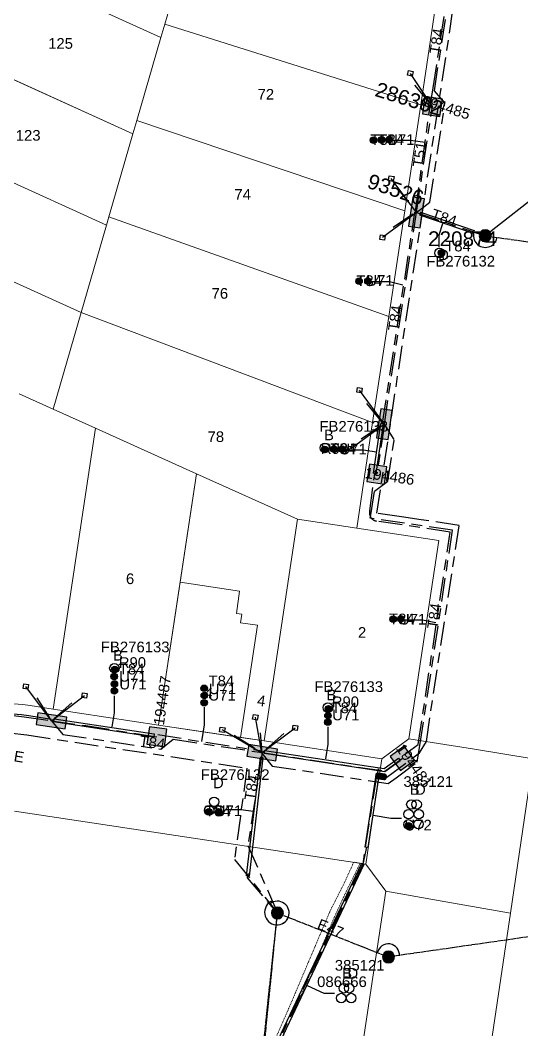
# Model space of a CAD drawing. Header units: metres. Extents: x 282960 to 285195, y 6134329 to 6136665.
# Drawn here: x 283693.9 to 283778.6, y 6135703 to 6135873.5 of the extents above; entities that cross this region are included whole.
import ezdxf
from ezdxf.enums import TextEntityAlignment as Align

# ---------------------------------------------------------------- set-up
doc = ezdxf.new("R2010")
doc.units = ezdxf.units.M
for name, pattern in [('Cable Exist OH', [1, 1, 0]), ('Cable Exist UG', [8.2, 4, -1.2, 1.8, -1.2]), ('DASHED', [0.75, 0.5, -0.25]), ('HIDDEN', [0.375, 0.25, -0.125]), ('HIDDEN2', [0.1875, 0.125, -0.0625])]:
    doc.linetypes.add(name, pattern=pattern)
doc.layers.get('0').update_dxf_attribs({"color": 6})
for name, color, linetype, lineweight in [('Cadastre Land Parcels_SP_EXT', 9, 'Continuous', 5), ('Cadastre Other Property_SP_EXT', 9, 'HIDDEN', 5), ('Cadastre Roads_SP_EXT', 9, 'Continuous', 5)]:
    doc.layers.add(name, color=color, linetype=linetype, lineweight=lineweight)
for name, color, linetype in [('Duct_SP_EXT', 7, 'Continuous'), ('Equip_HV_EXT', 7, 'Continuous'), ('Mains_HV_EXT', 7, 'Continuous'), ('Mains_LV_EXT', 7, 'Continuous'), ('Mains_LV_SL_EXT', 7, 'Continuous'), ('Notes_HV_MISC', 7, 'Continuous'), ('Services_SP_EXT', 7, 'Continuous'), ('SupportsOH_SP_TR_HV_LV_SL_EXT', 7, 'Continuous'), ('SupportsUG_SP_LV_EXT', 7, 'Continuous'), ('SupportsUG_SP_LV_SL_EXT', 7, 'Continuous'), ('Trench_SP_EXT', 7, 'Continuous')]:
    doc.layers.add(name, color=color, linetype=linetype)
doc.layers.add('UNKNOWN_FEATURES', color=1, linetype='DASHED', plot=False)
doc.styles.add('COLUMN_LABEL', font='arial.ttf')
doc.styles.add('iecARIAL', font='arial.ttf', dxfattribs={"height": 2})
doc.styles.add('POLE_LABEL', font='arial.ttf')
doc.styles.get("Standard").update_dxf_attribs({"font": 'arial.ttf'})

# ---------------------------------------------------------------- blocks, each defined once
blk = doc.blocks.new('COLUMN_EXT')
blk.add_hatch(color=256).paths.add_polyline_path([(-1.49, 1.48), (-1.49, -1.49), (1.48, -1.49), (1.48, 1.48)])
blk.add_lwpolyline([(-1.49, -1.49), (1.48, -1.49), (1.48, 1.48), (-1.49, 1.48)], close=True)
for tag, height, style, flags, p in [('ASSET_NUM', 2.5, 'COLUMN_LABEL', 8, (2, 2)), ('STRUCTURE_PLANT_NUMBER', 0.2, 'POLE_LABEL', 9, (1.81, 0.03)), ('STREET_CODE', 0.2, 'COLUMN_LABEL', 9, (1.81, -0.2))]:
    blk.add_attdef(tag, text='', height=height, dxfattribs=dict(style=style, flags=flags)).set_placement(p, align=Align.MIDDLE_LEFT)
at = {"flags": 9}
for tag, p in [('COLUMN_TYPE', (1.81, -0.4)), ('OWNED_BY', (1.81, -0.6)), ('STATE', (1.81, -0.8)), ('USAGE', (1.81, -1)), ('STREETNAME', (1.81, -1.6)), ('SUBURB', (1.81, -1.8)), ('LEGEND', (1.81, -1.2)), ('LOCATION', (1.81, -1.4)), ('NOTES', (1.81, -2))]:
    blk.add_attdef(tag, text='', height=0.2, dxfattribs=at).set_placement(p, align=Align.MIDDLE_LEFT)
at = {"flags": 1}
blk.add_attdef('Z', (1.81, -2.35), '', height=0.2, dxfattribs=at)
blk = doc.blocks.new('PILLAR_EXT')
blk.add_hatch(color=256).paths.add_polyline_path([(-2.475, 0.99), (-2.475, -0.99), (2.475, -0.99), (2.475, 0.99)])
blk.add_lwpolyline([(-2.475, -0.99), (2.475, -0.99), (2.475, 0.99), (-2.475, 0.99)], close=True)
at = {"style": 'iecARIAL', "flags": 8}
blk.add_attdef('ASSET_NUM', (1.5, 3.5), '', height=2.5, dxfattribs=at)
for tag, p, flags in [('OWNED_BY', (0, -0.2), 9), ('STATE', (0, -0.4), 9), ('SUPPORT_TYPE', (0, -0.6), 9), ('STREETNAME', (0, -1.8), 9), ('USAGE', (0, -0.8), 9), ('LEGEND', (0, -1), 9), ('LOCATION', (0, -1.2), 9), ('NOTES', (0, -1.4), 9), ('PARENT', (0, -1.6), 9), ('SUBURB', (0, -2), 1)]:
    blk.add_attdef(tag, p, '', height=0.2, dxfattribs=dict(flags=flags))
blk = doc.blocks.new('DUCT_EXT')
blk.add_circle((0, 0.8), 0.8)
at = {"flags": 1}
blk.add_attdef('Z', (0, 0), '', height=0.2, dxfattribs=at)
at = {"flags": 9}
for tag, p in [('DUCT_CODE', (0, 0)), ('XSECT_TYPE', (0, -0.2)), ('STATE', (0, -0.6)), ('FB_REFERENCE', (0, -0.4)), ('NOTES', (0, -0.8))]:
    blk.add_attdef(tag, text='', height=0.2, dxfattribs=at).set_placement(p, align=Align.MIDDLE_LEFT)
blk = doc.blocks.new('CCP_EXT')
at = {"flags": 9}
for tag, p in [('STATE', (0, -1.8)), ('LIFE_SUPPORT', (0, -1.6)), ('NOTES', (0, -2))]:
    blk.add_attdef(tag, text='', height=0.2, dxfattribs=at).set_placement(p, align=Align.MIDDLE_LEFT)
blk.add_wipeout([(0, 0.57), (0.57, 0), (0, -0.57), (-0.57, 0)])
blk.add_lwpolyline([(-0.57, 0), (0, 0.57), (0.57, 0), (0, -0.57), (-0.57, 0)])
at = {"flags": 1}
blk.add_attdef('Z', (0, 0), '', height=0.2, dxfattribs=at)
at = {"flags": 9}
for tag, p in [('CCP_TYPE', (0, 0)), ('CONSTRUCTED_VOLTAGE', (0, -0.2)), ('OPERATING_VOLTAGE', (0, -0.6)), ('ORIENTATION', (0, -0.8)), ('OWNED_BY', (0, -1)), ('NO_PHASES', (0, -0.4)), ('USAGE', (0, -1.2)), ('LEGEND', (0, -1.4))]:
    blk.add_attdef(tag, text='', height=0.2, dxfattribs=at).set_placement(p, align=Align.MIDDLE_LEFT)
blk = doc.blocks.new('POLE_EXT')
blk.add_hatch(color=256).paths.add_polyline_path([(-1, 0, 1), (1, 0, 1)])
blk.add_lwpolyline([(-1, 0, 1), (1, 0, 1)], format="xyb", close=True)
for tag, height, flags, p in [('pNumber', 2.5, 8, (-17.84, 2.07)), ('OWNED_BY', 0.2, 9, (1.35, -0.4)), ('SPECIAL_USE', 0.2, 9, (1.35, -0.8)), ('STATE', 0.2, 9, (1.35, -1)), ('cLV', 0.2, 9, (1.35, -1.4)), ('hDepth', 0.2, 9, (1.35, -1.6)), ('hDia', 0.2, 9, (1.35, -1.8)), ('PARENT', 0.2, 9, (1.35, -0.6)), ('USAGE', 0.2, 9, (1.35, -1.2)), ('cHV', 0.2, 9, (1.35, -2)), ('cLinedev', 0.2, 9, (1.35, -3.4)), ('LBRACKET', 0.2, 9, (1.35, -2.2)), ('LExisting', 0.2, 9, (1.35, -2.4)), ('LANTNUMBER', 0.2, 9, (1.35, -2.6)), ('LOther', 0.2, 9, (1.35, -2.8)), ('LRemove', 0.2, 9, (1.35, -3)), ('LEGEND', 0.2, 9, (1.35, -3.2)), ('pExisting', 0.2, 9, (1.35, -3.8)), ('pFooting', 0.2, 9, (1.35, -4.4)), ('pNew', 0.2, 9, (1.35, -4.6)), ('pRelocate', 0.2, 9, (1.35, -5)), ('pRemove', 0.2, 9, (1.35, -5.2)), ('LOCATION', 0.2, 9, (1.35, -3.6)), ('PFNUMBER', 0.2, 9, (1.35, -4)), ('NEWPFNUMBER', 0.2, 9, (1.35, -4.2)), ('pReplace', 0.2, 9, (1.35, -5.4)), ('pStay', 0.2, 9, (1.35, -5.6)), ('pType', 0.2, 9, (1.35, -5.8)), ('cspan', 0.2, 9, (1.35, -6)), ('STREETNAME', 0.2, 9, (1.35, -6.2)), ('SUBURB', 0.2, 9, (1.35, -6.4)), ('NOTES', 0.2, 9, (1.35, -6.6)), ('MAINTAINED_BY', 0.2, 9, (1.36, -6.81)), ('OPERATED_BY', 0.2, 9, (1.36, -7.01))]:
    blk.add_attdef(tag, text='', height=height, dxfattribs=dict(flags=flags)).set_placement(p, align=Align.MIDDLE_LEFT)
at = {"style": 'POLE_LABEL'}
for tag, height, flags, p in [('ASSET_NUM', 2.5, 8, (2, 2)), ('STRUCTURE_PLANT_NUMBER', 0.2, 9, (1.35, 0.03)), ('STREET_CODE', 0.2, 9, (1.35, -0.2))]:
    blk.add_attdef(tag, text='', height=height, dxfattribs=dict(at, flags=flags)).set_placement(p, align=Align.MIDDLE_LEFT)
at = {"flags": 1}
blk.add_attdef('Z', (1.35, -7.33), '', height=0.2, dxfattribs=at)
blk = doc.blocks.new('HV_STJ_EXT')
h = blk.add_hatch(color=256)
edge = h.paths.add_edge_path()
edge.add_ellipse((-0.59, 0.13), major_axis=(0.226, 0.226), ratio=1, start_angle=45, end_angle=135)
edge.add_line((-0.91, 0.13), (-0.91, -0.13))
edge.add_ellipse((-0.59, -0.13), major_axis=(0.226, 0.226), ratio=1, start_angle=135, end_angle=225)
edge.add_line((-0.59, -0.45), (0.59, -0.45))
edge.add_ellipse((0.59, -0.13), major_axis=(-0.226, 0.226), ratio=1, start_angle=135, end_angle=225)
edge.add_line((0.91, -0.13), (0.91, 0.13))
edge.add_ellipse((0.59, 0.13), major_axis=(-0.226, 0.226), ratio=1, start_angle=225, end_angle=315)
edge.add_line((0.59, 0.45), (-0.59, 0.45))
blk.add_lwpolyline([(-0.91, 0.13), (-0.91, -0.13, 0.414214), (-0.59, -0.45), (0.59, -0.45, 0.414214), (0.91, -0.13), (0.91, 0.13, 0.414214), (0.59, 0.45), (-0.59, 0.45, 0.414214)], format="xyb", close=True)
for tag, flags, p in [('ORIENTATION', 9, (1.5, 0)), ('Z', 1, (1.5, -0.8)), ('USAGE', 9, (1.5, -0.2)), ('LEGEND', 9, (1.5, -0.4)), ('NOTES', 9, (1.5, -0.6))]:
    blk.add_attdef(tag, text='', height=0.2, dxfattribs=dict(flags=flags)).set_placement(p, align=Align.MIDDLE_LEFT)
blk = doc.blocks.new('CABLE_LARGE_EXT')
h = blk.add_hatch(color=256)
edge = h.paths.add_edge_path()
edge.add_arc((0, 0.55), 0.55, 0, 360)
blk.add_circle((0, 0.55), 0.55)
at = {"flags": 1}
blk.add_attdef('Z', (0, 0), '', height=0.2, dxfattribs=at)
at = {"flags": 9}
for tag, p in [('COND_CODE', (0, 0)), ('STATE', (0, -0.4)), ('XSECT_SIZE', (0, -0.6)), ('FB_REFERENCE', (0, -0.2)), ('NOTES', (0, -0.8))]:
    blk.add_attdef(tag, text='', height=0.2, dxfattribs=at).set_placement(p, align=Align.MIDDLE_LEFT)
blk = doc.blocks.new('*U138')
blk.add_hatch(color=256).paths.add_polyline_path([(-0.63, 0.18), (0.63, -0.18), (1.14, 4.04)])
for p, q in [((-0.63, 0.18), (1.14, 4.04)), ((1.14, 4.04), (0.63, -0.18)), ((-0.63, 0.18), (0.63, -0.18))]:
    blk.add_line(p, q)
at = {"color": 250}
blk.add_wipeout([(-61.37, 21.8), (-42.29, 88.84), (89.43, 51.43), (70.35, -15.61)], dxfattribs=at)

msp = doc.modelspace()

# ---------------------------------------------------------------- linework, layer by layer
at = {"layer": 'Cadastre Land Parcels_SP_EXT', "linetype": 'Continuous'}
for p, q in [((283712.96, 6135854.32), (283671, 6135873.33)), ((283718.32, 6135872.8), (283717.67, 6135870.54)), ((283761.53, 6135859.18), (283718.32, 6135872.8)), ((283717.67, 6135870.54), (283713.61, 6135856.54)), ((283708.49, 6135838.9), (283664.44, 6135858.86)), ((283664.44, 6135858.86), (283708.49, 6135838.9)), ((283758.83, 6135841.3), (283761.53, 6135859.18)), ((283713.61, 6135856.54), (283712.96, 6135854.32)), ((283758.83, 6135841.3), (283713.61, 6135856.54)), ((283713.61, 6135856.54), (283758.83, 6135841.3)), ((283712.96, 6135854.32), (283708.89, 6135840.29)), ((283708.89, 6135840.29), (283712.96, 6135854.32)), ((283712.96, 6135854.32), (283712.96, 6135854.32)), ((283658.18, 6135845.03), (283704.2, 6135824.11)), ((283704.2, 6135824.11), (283658.18, 6135845.03)), ((283756.13, 6135823.42), (283758.83, 6135841.3)), ((283758.83, 6135841.3), (283758.83, 6135841.3)), ((283704.2, 6135824.11), (283708.49, 6135838.9)), ((283708.49, 6135838.9), (283704.2, 6135824.11)), ((283708.89, 6135840.29), (283708.49, 6135838.9)), ((283708.49, 6135838.9), (283708.89, 6135840.29)), ((283708.49, 6135838.9), (283708.49, 6135838.9)), ((283708.89, 6135840.29), (283756.13, 6135823.42)), ((283756.13, 6135823.42), (283708.89, 6135840.29)), ((283699.47, 6135807.8), (283704.2, 6135824.11)), ((283704.2, 6135824.11), (283699.47, 6135807.8)), ((283704.2, 6135824.11), (283753.42, 6135805.54)), ((283704.2, 6135824.11), (283704.2, 6135824.11)), ((283753.42, 6135805.54), (283704.2, 6135824.11)), ((283753.42, 6135805.54), (283756.13, 6135823.42)), ((283756.13, 6135823.42), (283756.13, 6135823.42)), ((283756.13, 6135823.42), (283756.13, 6135823.42)), ((283699.47, 6135807.8), (283693.75, 6135810.38)), ((283693.75, 6135810.38), (283699.47, 6135807.8)), ((283706.64, 6135804.57), (283699.47, 6135807.8)), ((283699.47, 6135807.8), (283699.47, 6135807.8)), ((283699.47, 6135807.8), (283706.64, 6135804.57)), ((283750.73, 6135787.69), (283753.42, 6135805.54)), ((283753.42, 6135805.54), (283753.42, 6135805.54)), ((283699.47, 6135757.14), (283706.64, 6135804.57)), ((283706.64, 6135804.57), (283699.47, 6135757.14)), ((283706.64, 6135804.57), (283723.69, 6135796.88)), ((283723.69, 6135796.88), (283706.64, 6135804.57)), ((283717.28, 6135754.46), (283723.69, 6135796.88)), ((283723.69, 6135796.88), (283720.92, 6135778.56)), ((283740.73, 6135789.2), (283723.69, 6135796.88)), ((283723.69, 6135796.88), (283740.73, 6135789.2)), ((283723.69, 6135796.88), (283723.69, 6135796.88)), ((283735.08, 6135751.77), (283740.73, 6135789.2)), ((283740.73, 6135789.2), (283735.08, 6135751.77)), ((283740.73, 6135789.2), (283740.73, 6135789.2)), ((283750.73, 6135787.69), (283740.73, 6135789.2)), ((283740.73, 6135789.2), (283750.73, 6135787.69)), ((283764.59, 6135785.6), (283750.73, 6135787.69)), ((283750.73, 6135787.69), (283750.73, 6135787.69)), ((283759.53, 6135752.14), (283764.59, 6135785.6)), ((283720.92, 6135778.56), (283717.28, 6135754.46)), ((283720.92, 6135778.56), (283730.95, 6135777.09)), ((283730.95, 6135777.09), (283720.92, 6135778.56)), ((283730.95, 6135777.09), (283730.45, 6135773.3)), ((283730.45, 6135773.3), (283730.95, 6135777.09)), ((283730.45, 6135773.3), (283731.31, 6135773.17)), ((283731.31, 6135773.17), (283730.45, 6135773.3)), ((283731.31, 6135773.17), (283731.1, 6135771.74)), ((283731.1, 6135771.74), (283731.31, 6135773.17)), ((283731.1, 6135771.74), (283733.99, 6135771.32)), ((283733.99, 6135771.32), (283731.1, 6135771.74)), ((283733.99, 6135771.32), (283731.12, 6135752.37)), ((283731.12, 6135752.37), (283733.99, 6135771.32)), ((283733.99, 6135771.32), (283733.99, 6135771.32)), ((283692.01, 6135758.12), (283694.36, 6135757.9)), ((283694.36, 6135757.9), (283695.62, 6135757.73)), ((283695.62, 6135757.73), (283699.47, 6135757.14)), ((283699.47, 6135757.14), (283717.28, 6135754.46)), ((283717.28, 6135754.46), (283731.12, 6135752.37)), ((283731.12, 6135752.37), (283735.08, 6135751.77)), ((283754.96, 6135748.77), (283759.53, 6135752.14)), ((283735.08, 6135751.77), (283754.96, 6135748.77)), ((283780.54, 6135748.76), (283776.67, 6135722.66)), ((283752.27, 6135730.96), (283692.93, 6135739.92)), ((283752.27, 6135730.96), (283692.93, 6135739.92)), ((283755.64, 6135726.39), (283752.27, 6135730.96)), ((283755.64, 6135726.39), (283752.27, 6135730.96)), ((283748.18, 6135676.99), (283755.64, 6135726.39)), ((283748.18, 6135676.99), (283755.64, 6135726.39)), ((283776.67, 6135722.66), (283772.56, 6135694.98))]:
    msp.add_line(p, q, dxfattribs=at)
for points in [[(283717.67, 6135870.54), (283718.32, 6135872.8), (283722.65, 6135887.72), (283685.2, 6135904.68), (283677.9, 6135888.56), (283717.67, 6135870.54)], [(283712.96, 6135854.32), (283713.61, 6135856.54), (283717.67, 6135870.54), (283677.9, 6135888.56), (283671, 6135873.33), (283712.96, 6135854.32)], [(283764.23, 6135877.06), (283723.04, 6135889.05), (283722.65, 6135887.72), (283718.32, 6135872.8), (283761.53, 6135859.18), (283764.23, 6135877.06)]]:
    msp.add_lwpolyline(points, close=True, dxfattribs=at)
at = {"layer": 'Cadastre Other Property_SP_EXT', "linetype": 'HIDDEN2'}
for p, q in [((283750.23, 6135731.3), (283748.79, 6135728.1)), ((283748.95, 6135726.33), (283751.32, 6135731.11)), ((283750.66, 6135731.23), (283750.23, 6135731.3)), ((283751.32, 6135731.11), (283750.66, 6135731.23)), ((283751.32, 6135731.11), (283751.32, 6135731.11)), ((283748.79, 6135728.1), (283746.26, 6135723.09)), ((283746.99, 6135722.09), (283748.95, 6135726.33)), ((283746.26, 6135723.09), (283743.2, 6135715.89)), ((283745.76, 6135719.18), (283746.99, 6135722.09)), ((283744.5, 6135716.25), (283745.76, 6135719.18)), ((283741.88, 6135710.09), (283744.5, 6135716.25)), ((283743.2, 6135715.89), (283739.23, 6135706.52)), ((283737.88, 6135700.86), (283741.88, 6135710.09)), ((283739.23, 6135706.52), (283735.82, 6135698.78))]:
    msp.add_line(p, q, dxfattribs=at)
at = {"layer": 'Cadastre Roads_SP_EXT', "linetype": 'Continuous'}
for p, q in [((283764.23, 6135877.06), (283761.53, 6135859.18)), ((283761.53, 6135859.18), (283758.83, 6135841.3)), ((283756.13, 6135823.42), (283753.42, 6135805.54)), ((283750.73, 6135787.69), (283764.59, 6135785.6)), ((283764.59, 6135785.6), (283759.53, 6135752.14)), ((283694.36, 6135757.9), (283692.01, 6135758.12)), ((283695.62, 6135757.73), (283694.36, 6135757.9)), ((283699.47, 6135757.14), (283695.62, 6135757.73)), ((283717.28, 6135754.46), (283699.47, 6135757.14)), ((283759.53, 6135752.14), (283770.6, 6135750.36)), ((283754.96, 6135748.77), (283735.08, 6135751.77)), ((283770.6, 6135750.36), (283780.54, 6135748.76)), ((283753.53, 6135739.32), (283754.96, 6135748.77)), ((283692.93, 6135739.92), (283752.27, 6135730.96)), ((283752.27, 6135730.96), (283753.53, 6135739.32)), ((283755.65, 6135726.39), (283748.18, 6135676.98)), ((283766.71, 6135724.43), (283755.65, 6135726.39)), ((283776.67, 6135722.66), (283766.71, 6135724.43)), ((283772.56, 6135694.98), (283776.67, 6135722.66))]:
    msp.add_line(p, q, dxfattribs=at)
at = {"layer": 'Duct_SP_EXT', "linetype": 'Continuous'}
for p, q in [((283761.49, 6135841.06), (283761.34, 6135840.6)), ((283770.54, 6135837.98), (283770.39, 6135837.52)), ((283754.81, 6135805.39), (283755.28, 6135805.32)), ((283753.56, 6135796.98), (283754.03, 6135796.91)), ((283699.63, 6135755.52), (283699.55, 6135755.04)), ((283716.54, 6135752.95), (283716.47, 6135752.47)), ((283735.19, 6135750.15), (283735.12, 6135749.68)), ((283734.89, 6135748.95), (283734.41, 6135749)), ((283757.78, 6135748.84), (283758.05, 6135748.44)), ((283754.44, 6135745.91), (283753.96, 6135745.98)), ((283752.61, 6135733.78), (283752.13, 6135733.85)), ((283751.95, 6135730.88), (283751.52, 6135731.08)), ((283732.57, 6135728.96), (283732.09, 6135729.01))]:
    msp.add_line(p, q, dxfattribs=at)
at = {"layer": 'Duct_SP_EXT'}
for p, q in [((283761.34, 6135840.6), (283770.39, 6135837.52)), ((283761.49, 6135841.06), (283770.54, 6135837.98)), ((283764.67, 6135837.22), (283765.28, 6135839.18)), ((283764.67, 6135835.15), (283764.67, 6135837.22)), ((283753.32, 6135829.36), (283756.28, 6135829.36)), ((283756.28, 6135829.36), (283758.53, 6135828.81)), ((283753.56, 6135796.98), (283754.81, 6135805.39)), ((283754.03, 6135796.91), (283755.28, 6135805.32)), ((283751.84, 6135800.94), (283754.05, 6135800.62)), ((283758.81, 6135772.25), (283761.83, 6135772.25)), ((283761.83, 6135772.25), (283764.07, 6135771.75)), ((283709.78, 6135759.39), (283709.78, 6135756.52)), ((283724.97, 6135757.47), (283724.97, 6135754.51)), ((283699.63, 6135755.52), (283716.54, 6135752.95)), ((283709.78, 6135756.52), (283709.4, 6135754.13)), ((283699.55, 6135755.04), (283716.47, 6135752.47)), ((283724.97, 6135754.51), (283724.53, 6135751.68)), ((283745.83, 6135754.17), (283745.83, 6135751.22)), ((283735.19, 6135750.15), (283755.38, 6135747.13)), ((283745.83, 6135751.22), (283745.44, 6135748.72)), ((283734.41, 6135749), (283732.09, 6135729.01)), ((283734.89, 6135748.95), (283732.57, 6135728.96)), ((283735.12, 6135749.68), (283755.5, 6135746.63)), ((283755.38, 6135747.13), (283757.78, 6135748.84)), ((283755.5, 6135746.63), (283758.05, 6135748.44)), ((283753.96, 6135745.98), (283752.13, 6135733.85)), ((283754.44, 6135745.91), (283752.61, 6135733.78)), ((283728.57, 6135740.18), (283731.23, 6135740.18)), ((283731.23, 6135740.18), (283733.25, 6135739.93)), ((283756.5, 6135738.66), (283753.51, 6135739.18)), ((283758.28, 6135738.66), (283756.5, 6135738.66)), ((283751.52, 6135731.08), (283734.98, 6135696.14)), ((283751.95, 6135730.88), (283735.42, 6135695.94)), ((283745.21, 6135709.13), (283742.44, 6135710.44)), ((283746.99, 6135709.13), (283745.21, 6135709.13))]:
    msp.add_line(p, q, dxfattribs=at)
msp.add_lwpolyline([(283756.81, 6135853.23), (283759.84, 6135853.23), (283762.28, 6135852.89)], dxfattribs=at)
at = {"layer": 'Mains_HV_EXT', "linetype": 'Cable Exist UG'}
for p, q in [((283758.3, 6135789.62), (283754.15, 6135790.23)), ((283761.61, 6135789.13), (283758.3, 6135789.62)), ((283758.3, 6135789.62), (283758.3, 6135789.62)), ((283768.04, 6135788.18), (283761.61, 6135789.13)), ((283762.49, 6135751.7), (283768.04, 6135788.18)), ((283692.06, 6135753.14), (283695.02, 6135752.79)), ((283761.33, 6135749.74), (283762.49, 6135751.7)), ((283762.49, 6135751.7), (283762.49, 6135751.7)), ((283755.79, 6135745.63), (283761.33, 6135749.74)), ((283732.18, 6135747.18), (283730.1, 6135731.76)), ((283754.06, 6135745.89), (283751.74, 6135730.98)), ((283754.82, 6135745.78), (283754.06, 6135745.89)), ((283754.82, 6135745.78), (283755.79, 6135745.63)), ((283730.1, 6135731.76), (283737.35, 6135722.72)), ((283751.74, 6135730.98), (283734.61, 6135694.9))]:
    msp.add_line(p, q, dxfattribs=at)
at = {"layer": 'Mains_HV_EXT', "linetype": 'Cable Exist OH'}
msp.add_line((283734.61, 6135694.9), (283737.35, 6135722.77), dxfattribs=at)
at = {"layer": 'Mains_HV_EXT', "linetype": 'Continuous'}
msp.add_arc((283737.33, 6135722.72), 1.99, 264.6188, 128.2418, dxfattribs=at)
at = {"layer": 'Mains_LV_EXT', "linetype": 'Cable Exist UG'}
for p, q in [((283763.85, 6135861.54), (283768.93, 6135894.74)), ((283765.62, 6135859.51), (283763.85, 6135861.54)), ((283763.09, 6135842.75), (283765.62, 6135859.51)), ((283760.81, 6135841.03), (283763.51, 6135858.9)), ((283760.81, 6135841.03), (283763.09, 6135842.75)), ((283760.81, 6135841.03), (283772.43, 6135837.08)), ((283757.04, 6135802.65), (283755.4, 6135805.28)), ((283755.99, 6135795.66), (283757.04, 6135802.65)), ((283753.72, 6135793.96), (283755.99, 6135795.66)), ((283755.99, 6135795.66), (283755.99, 6135795.66)), ((283753.1, 6135789.95), (283753.72, 6135793.96)), ((283753.01, 6135789.38), (283753.1, 6135789.95)), ((283766.92, 6135787.37), (283753.01, 6135789.38)), ((283753.1, 6135789.95), (283753.1, 6135789.95)), ((283761.39, 6135751), (283766.92, 6135787.37)), ((283692.26, 6135756.11), (283694.6, 6135755.86)), ((283694.6, 6135755.86), (283699.2, 6135755.17)), ((283699.2, 6135755.17), (283701.11, 6135752.88)), ((283701.11, 6135752.88), (283717.65, 6135750.37)), ((283717.65, 6135750.37), (283719.76, 6135752.07)), ((283761.17, 6135749.57), (283761.39, 6135751)), ((283734.78, 6135749.8), (283732.35, 6135734.13)), ((283734.74, 6135749.68), (283736.43, 6135747.53)), ((283760.93, 6135748.19), (283761.17, 6135749.57)), ((283761.17, 6135749.57), (283761.17, 6135749.57)), ((283736.43, 6135747.53), (283736.43, 6135747.53)), ((283736.43, 6135747.53), (283756.04, 6135744.57)), ((283757.37, 6135745.56), (283760.93, 6135748.19)), ((283756.04, 6135744.57), (283757.37, 6135745.56)), ((283757.37, 6135745.56), (283757.37, 6135745.56)), ((283732.35, 6135734.13), (283737.35, 6135722.72))]:
    msp.add_line(p, q, dxfattribs=at)
at = {"layer": 'Mains_LV_EXT', "linetype": 'Cable Exist OH'}
for p, q in [((283772.43, 6135837.08), (283821.9, 6135830.12)), ((283737.28, 6135722.64), (283734.41, 6135695.1)), ((283737.35, 6135722.72), (283756.1, 6135715.27)), ((283756.04, 6135715.34), (283789.44, 6135720.13))]:
    msp.add_line(p, q, dxfattribs=at)
at = {"layer": 'Mains_LV_EXT', "linetype": 'Continuous'}
for centre, radius, start, end in [((283772.44, 6135837.13), 2.01, 162.5138, 346.9764), ((283737.28, 6135722.82), 2.1, 112.9291, 264.6689), ((283737.32, 6135722.75), 2.03, 265.0891, 337.7987), ((283756.07, 6135715.62), 1.88, 355.3056, 167.8526)]:
    msp.add_arc(centre, radius, start, end, dxfattribs=at)
at = {"layer": 'Mains_LV_SL_EXT', "linetype": 'Cable Exist UG'}
for p, q in [((283755.4, 6135805.28), (283754.15, 6135796.83)), ((283699.2, 6135755.17), (283705.01, 6135754.36)), ((283705.01, 6135754.36), (283717, 6135752.48)), ((283734.78, 6135749.8), (283755.49, 6135746.68)), ((283755.49, 6135746.68), (283758.43, 6135748.83))]:
    msp.add_line(p, q, dxfattribs=at)
at = {"layer": 'Services_SP_EXT'}
msp.add_line((283799.6, 6135858.46), (283772.43, 6135837.08), dxfattribs=at)
at = {"layer": 'Trench_SP_EXT', "linetype": 'Cable Exist UG'}
for p, q in [((283760.64, 6135841.25), (283763.14, 6135858.95)), ((283757.69, 6135844.99), (283760.81, 6135841.03)), ((283756.89, 6135838.56), (283760.56, 6135841.04)), ((283760.81, 6135841.03), (283761.56, 6135840.78)), ((283770.23, 6135837.83), (283772.43, 6135837.08)), ((283752.39, 6135808.73), (283755.21, 6135805.28)), ((283751.49, 6135802.8), (283755.34, 6135805.37)), ((283752.95, 6135790.63), (283753.79, 6135796.94)), ((283752.95, 6135790.63), (283752.95, 6135790.63)), ((283766.52, 6135787.02), (283754.05, 6135788.91)), ((283754.05, 6135788.91), (283754.05, 6135788.91)), ((283761.11, 6135751.19), (283766.52, 6135787.02)), ((283696.73, 6135759.07), (283699.2, 6135755.17)), ((283702.66, 6135758.18), (283699.2, 6135755.17)), ((283691.9, 6135756.43), (283694.16, 6135756.21)), ((283694.16, 6135756.21), (283695.38, 6135756.05)), ((283695.38, 6135756.05), (283699.22, 6135755.46)), ((283730.06, 6135752.75), (283734.78, 6135749.8)), ((283734.78, 6135749.8), (283734.49, 6135753.14)), ((283738.45, 6135753.02), (283734.78, 6135749.8)), ((283758.63, 6135749.36), (283761.11, 6135751.19)), ((283734.78, 6135749.8), (283734.61, 6135748.66)), ((283754.2, 6135745.95), (283754.39, 6135747.06)), ((283752.37, 6135733.82), (283751.74, 6135730.98)), ((283732.38, 6135729.4), (283732.26, 6135728.64)), ((283732.26, 6135728.64), (283737.34, 6135722.66))]:
    msp.add_line(p, q, dxfattribs=at)
for points in [[(283763.14, 6135858.95), (283763.64, 6135862.06), (283766.18, 6135878.67), (283768.59, 6135894.7)], [(283760.51, 6135862.52), (283763.51, 6135858.9)]]:
    msp.add_lwpolyline(points, dxfattribs=at)
msp.add_arc((283754.26, 6135790.26), 1.37, 164.2526, 260.9772, dxfattribs=at)

# ---------------------------------------------------------------- block references
at = {"layer": 'Duct_SP_EXT'}
for name, p in [('CABLE_LARGE_EXT', (283753.58, 6135852.69)), ('CABLE_LARGE_EXT', (283754.93, 6135852.73)), ('CABLE_LARGE_EXT', (283756.21, 6135852.77)), ('DUCT_EXT', (283764.7, 6135833.37)), ('CABLE_LARGE_EXT', (283765.05, 6135833.64)), ('CABLE_LARGE_EXT', (283751.12, 6135828.85)), ('CABLE_LARGE_EXT', (283752.63, 6135828.87)), ('DUCT_EXT', (283745.37, 6135800.45)), ('CABLE_LARGE_EXT', (283745.37, 6135800.45)), ('CABLE_LARGE_EXT', (283746.89, 6135800.51)), ('CABLE_LARGE_EXT', (283756.9, 6135771.77)), ('CABLE_LARGE_EXT', (283758.16, 6135771.82)), ('DUCT_EXT', (283709.82, 6135763.25)), ('CABLE_LARGE_EXT', (283709.9, 6135763.31)), ('CABLE_LARGE_EXT', (283709.77, 6135762.1)), ('CABLE_LARGE_EXT', (283709.81, 6135759.68)), ('CABLE_LARGE_EXT', (283709.82, 6135760.84)), ('CABLE_LARGE_EXT', (283724.97, 6135760.11)), ('CABLE_LARGE_EXT', (283724.99, 6135757.68)), ('CABLE_LARGE_EXT', (283725, 6135758.89)), ('DUCT_EXT', (283745.88, 6135756.59)), ('CABLE_LARGE_EXT', (283745.95, 6135756.64)), ('CABLE_LARGE_EXT', (283745.86, 6135754.38)), ('CABLE_LARGE_EXT', (283745.88, 6135755.49)), ('DUCT_EXT', (283726.65, 6135740.7)), ('DUCT_EXT', (283759.96, 6135740.24)), ('DUCT_EXT', (283760.85, 6135740.24)), ('DUCT_EXT', (283725.81, 6135739.25)), ('CABLE_LARGE_EXT', (283725.78, 6135739.25)), ('DUCT_EXT', (283727.48, 6135739.27)), ('CABLE_LARGE_EXT', (283727.48, 6135739.27)), ('DUCT_EXT', (283759.5, 6135738.59)), ('DUCT_EXT', (283761.2, 6135738.59)), ('DUCT_EXT', (283759.46, 6135736.88)), ('DUCT_EXT', (283761.16, 6135736.93)), ('CABLE_LARGE_EXT', (283759.46, 6135736.88)), ('DUCT_EXT', (283748.56, 6135709.2)), ('DUCT_EXT', (283749.46, 6135709.2)), ('DUCT_EXT', (283748.11, 6135707.55)), ('DUCT_EXT', (283749.81, 6135707.55))]:
    msp.add_blockref(name, p, dxfattribs=at)
at = {"layer": 'Equip_HV_EXT', "rotation": 171.4051653372951}
msp.add_blockref('HV_STJ_EXT', (283754.82, 6135745.78), dxfattribs=at)
at = {"layer": 'Services_SP_EXT', "rotation": 306.3726409845967}
msp.add_blockref('CCP_EXT', (283694.87, 6135760.96), dxfattribs=at)
at = {"layer": 'SupportsOH_SP_TR_HV_LV_SL_EXT'}
ref = msp.add_blockref('POLE_EXT', (283772.43, 6135837.08), dxfattribs=at)
ref.add_attrib('ASSET_NUM', '220874', dxfattribs={"layer": '0', "height": 2.5, "style": 'POLE_LABEL'}).set_placement((283774.43, 6135837.83), align=Align.TOP_RIGHT)
for p in [(283737.35, 6135722.72), (283756.1, 6135715.27)]:
    msp.add_blockref('POLE_EXT', p, dxfattribs=at)
at = {"layer": 'SupportsUG_SP_LV_EXT'}
ref = msp.add_blockref('PILLAR_EXT', (283760.81, 6135841.03), dxfattribs=dict(at, rotation=261.6544334893943))
ref.add_attrib('ASSET_NUM', '93526', dxfattribs={"layer": '0', "height": 2.5, "rotation": 341.4604, "style": 'iecARIAL'}).set_placement((283762.31, 6135844.53), align=Align.TOP_RIGHT)
for p, rotation in [((283755.4, 6135805.28), 261.6486119978606), ((283699.2, 6135755.17), 351.3651969511423), ((283734.78, 6135749.8), 350.6980178227129)]:
    msp.add_blockref('PILLAR_EXT', p, dxfattribs=dict(at, rotation=rotation))
at = {"layer": 'SupportsUG_SP_LV_SL_EXT'}
ref = msp.add_blockref('COLUMN_EXT', (283763.51, 6135858.9), dxfattribs=dict(at, rotation=261.6427070449532))
ref.add_attrib('ASSET_NUM', '286362', dxfattribs={"layer": '0', "height": 2.5, "rotation": 342.7058, "style": 'COLUMN_LABEL'}).set_placement((283765.51, 6135859.65), align=Align.TOP_RIGHT)
for p, rotation in [((283754.15, 6135796.83), 261.5860095231704), ((283717, 6135752.48), 171.4217527914593), ((283758.43, 6135748.83), 216.3843519430153)]:
    msp.add_blockref('COLUMN_EXT', p, dxfattribs=dict(at, rotation=rotation))

# ---------------------------------------------------------------- texts
at = {"layer": 'Cadastre Land Parcels_SP_EXT'}
for s, p in [('125', (283698.63, 6135868.66)), ('72', (283733.99, 6135860.07)), ('123', (283693.16, 6135853.14)), ('74', (283730.08, 6135843.17)), ('76', (283726.23, 6135826.45)), ('78', (283725.55, 6135802.25)), ('6', (283711.77, 6135778.26)), ('2', (283750.94, 6135769.19))]:
    msp.add_text(s, height=1.8, dxfattribs=at).set_placement(p)
for rotation, p in [(351.7813, (283724.91, 6135759.1)), (351.761, (283733.81, 6135757.76))]:
    msp.add_text('4', height=1.8, rotation=rotation, dxfattribs=at).set_placement(p)
at = {"layer": 'Cadastre Other Property_SP_EXT'}
msp.add_text('086666', height=1.8, dxfattribs=at).set_placement((283744.05, 6135710.21))
at = {"layer": 'Cadastre Roads_SP_EXT'}
msp.add_text('REGELIA PDE', height=1.8, rotation=350.6612, dxfattribs=at).set_placement((283677.85, 6135750.8))
at = {"layer": 'Duct_SP_EXT'}
for s, p in [('T51', (283753.04, 6135852.41)), ('T84', (283754.39, 6135852.41)), ('U71', (283755.88, 6135852.43)), ('T84', (283765.67, 6135834.44)), ('FB276132', (283762.49, 6135831.89)), ('D', (283764.47, 6135832.95)), ('T84', (283750.66, 6135828.58)), ('U71', (283752.35, 6135828.64)), ('FB276133', (283744.43, 6135804)), ('B', (283745.2, 6135802.54)), ('T84', (283756.18, 6135771.47)), ('U71', (283757.86, 6135771.43)), ('FB276133', (283707.53, 6135766.74)), ('B', (283709.58, 6135765.34)), ('R90', (283710.55, 6135764.11)), ('T84', (283710.56, 6135763)), ('U71', (283710.63, 6135761.78)), ('U71', (283710.65, 6135760.47)), ('T84', (283725.71, 6135761.01)), ('U71', (283725.71, 6135758.58)), ('U71', (283725.75, 6135759.67)), ('FB276133', (283743.58, 6135760.04)), ('B', (283745.63, 6135758.64)), ('R90', (283746.51, 6135757.48)), ('T84', (283746.47, 6135756.46)), ('U71', (283746.59, 6135755.25)), ('FB276132', (283724.41, 6135745.18)), ('D', (283726.46, 6135743.78)), ('385121', (283758.63, 6135744.01)), ('B', (283759.67, 6135742.67)), ('D', (283760.57, 6135742.67)), ('T84', (283725.14, 6135739.03)), ('U71', (283726.78, 6135739.07)), ('U72', (283758.79, 6135736.65)), ('385121', (283747.04, 6135712.98)), ('B', (283748.27, 6135711.63)), ('D', (283749.17, 6135711.63))]:
    msp.add_text(s, height=1.8, dxfattribs=at).set_placement(p)
at = {"layer": 'Mains_LV_EXT'}
for s, rotation, p in [('T84', 81.5052, (283764.78, 6135867.67)), ('T51', 81.5915, (283761.94, 6135848.55)), ('T84', 341.3639, (283763.14, 6135839.99)), ('T84', 81.5905, (283757.77, 6135820.9)), ('T84', 81.5787, (283764.38, 6135770.59)), ('T84', 351.5598, (283713.96, 6135750.93)), ('T84', 80.8969, (283733.52, 6135741.62)), ('E47', 338.3607, (283743.9, 6135720.1))]:
    msp.add_text(s, height=1.8, rotation=rotation, dxfattribs=at).set_placement(p)
at = {"layer": 'UNKNOWN_FEATURES'}
for s, rotation, p in [('194485', 342.6576, (283761.53, 6135859.18)), ('194486', 351.6883, (283752.03, 6135796.18)), ('194487', 81.5993, (283718.17, 6135754.32)), ('194481', 305.6207, (283757.27, 6135750.47))]:
    msp.add_text(s, height=1.8, rotation=rotation, dxfattribs=at).set_placement(p)

# ---------------------------------------------------------------- next in the draw order: linework, layer by layer
at = {"layer": 'Services_SP_EXT'}
msp.add_line((283699.2, 6135755.17), (283694.87, 6135760.96), dxfattribs=at)

# ---------------------------------------------------------------- next in the draw order: block references
at = {"layer": 'Notes_HV_MISC'}
msp.add_blockref('*U138', (283731.72, 6135625.9), dxfattribs=at)
at = {"layer": 'Services_SP_EXT'}
for p, rotation in [((283759.8, 6135864.51), 303.5889714623329), ((283756.57, 6135846.73), 306.5564632650393), ((283755.07, 6135836.8), 36.5947171900763), ((283751.2, 6135810.99), 307.5270370016846), ((283749.73, 6135801.1), 37.41748492240888), ((283704.76, 6135759.45), 216.4425218622549), ((283733.62, 6135755.77), 305.1341929326662), ((283728.04, 6135753.65), 306.5017789458423), ((283740.35, 6135753.97), 215.8705615187035)]:
    msp.add_blockref('CCP_EXT', p, dxfattribs=dict(at, rotation=rotation))

# ---------------------------------------------------------------- next in the draw order: linework, layer by layer
at = {"layer": 'Cadastre Roads_SP_EXT', "linetype": 'Continuous'}
for p, q in [((283758.83, 6135841.3), (283756.13, 6135823.42)), ((283753.42, 6135805.54), (283750.73, 6135787.69)), ((283735.08, 6135751.77), (283717.28, 6135754.46))]:
    msp.add_line(p, q, dxfattribs=at)
at = {"layer": 'Duct_SP_EXT'}
msp.add_line((283748.98, 6135800.94), (283751.84, 6135800.94), dxfattribs=at)
at = {"layer": 'Mains_HV_EXT', "linetype": 'Cable Exist UG'}
for p, q in [((283754.15, 6135790.23), (283786.68, 6136005.9)), ((283695.02, 6135752.79), (283732.18, 6135747.18))]:
    msp.add_line(p, q, dxfattribs=at)
at = {"layer": 'Mains_LV_EXT', "linetype": 'Cable Exist UG'}
for p, q in [((283755.4, 6135805.28), (283760.81, 6135841.03)), ((283719.76, 6135752.07), (283734.78, 6135749.8))]:
    msp.add_line(p, q, dxfattribs=at)
at = {"layer": 'Services_SP_EXT'}
for p, q in [((283760.81, 6135841.03), (283756.57, 6135846.73)), ((283760.81, 6135841.03), (283755.07, 6135836.8)), ((283755.4, 6135805.28), (283751.2, 6135810.99)), ((283755.4, 6135805.28), (283749.73, 6135801.1)), ((283699.2, 6135755.17), (283704.76, 6135759.45)), ((283734.74, 6135749.68), (283733.62, 6135755.77)), ((283734.74, 6135749.68), (283728.04, 6135753.65)), ((283734.78, 6135749.8), (283740.35, 6135753.97))]:
    msp.add_line(p, q, dxfattribs=at)
msp.add_lwpolyline([(283763.51, 6135858.9), (283759.8, 6135864.51)], dxfattribs=at)
at = {"layer": 'Trench_SP_EXT', "linetype": 'Cable Exist UG'}
for p, q in [((283755.1, 6135805.43), (283760.56, 6135841.04)), ((283717.13, 6135752.84), (283734.79, 6135750.08))]:
    msp.add_line(p, q, dxfattribs=at)

# ---------------------------------------------------------------- next in the draw order: block references
at = {"layer": 'Duct_SP_EXT'}
msp.add_blockref('CABLE_LARGE_EXT', (283748.26, 6135800.51), dxfattribs=at)

# ---------------------------------------------------------------- next in the draw order: texts
for s, p in [('R90', (283744.67, 6135800.25)), ('T84', (283746.26, 6135800.22)), ('U71', (283747.81, 6135800.16))]:
    msp.add_text(s, height=1.8, dxfattribs=at).set_placement(p)

doc.saveas('drawing.dxf')
